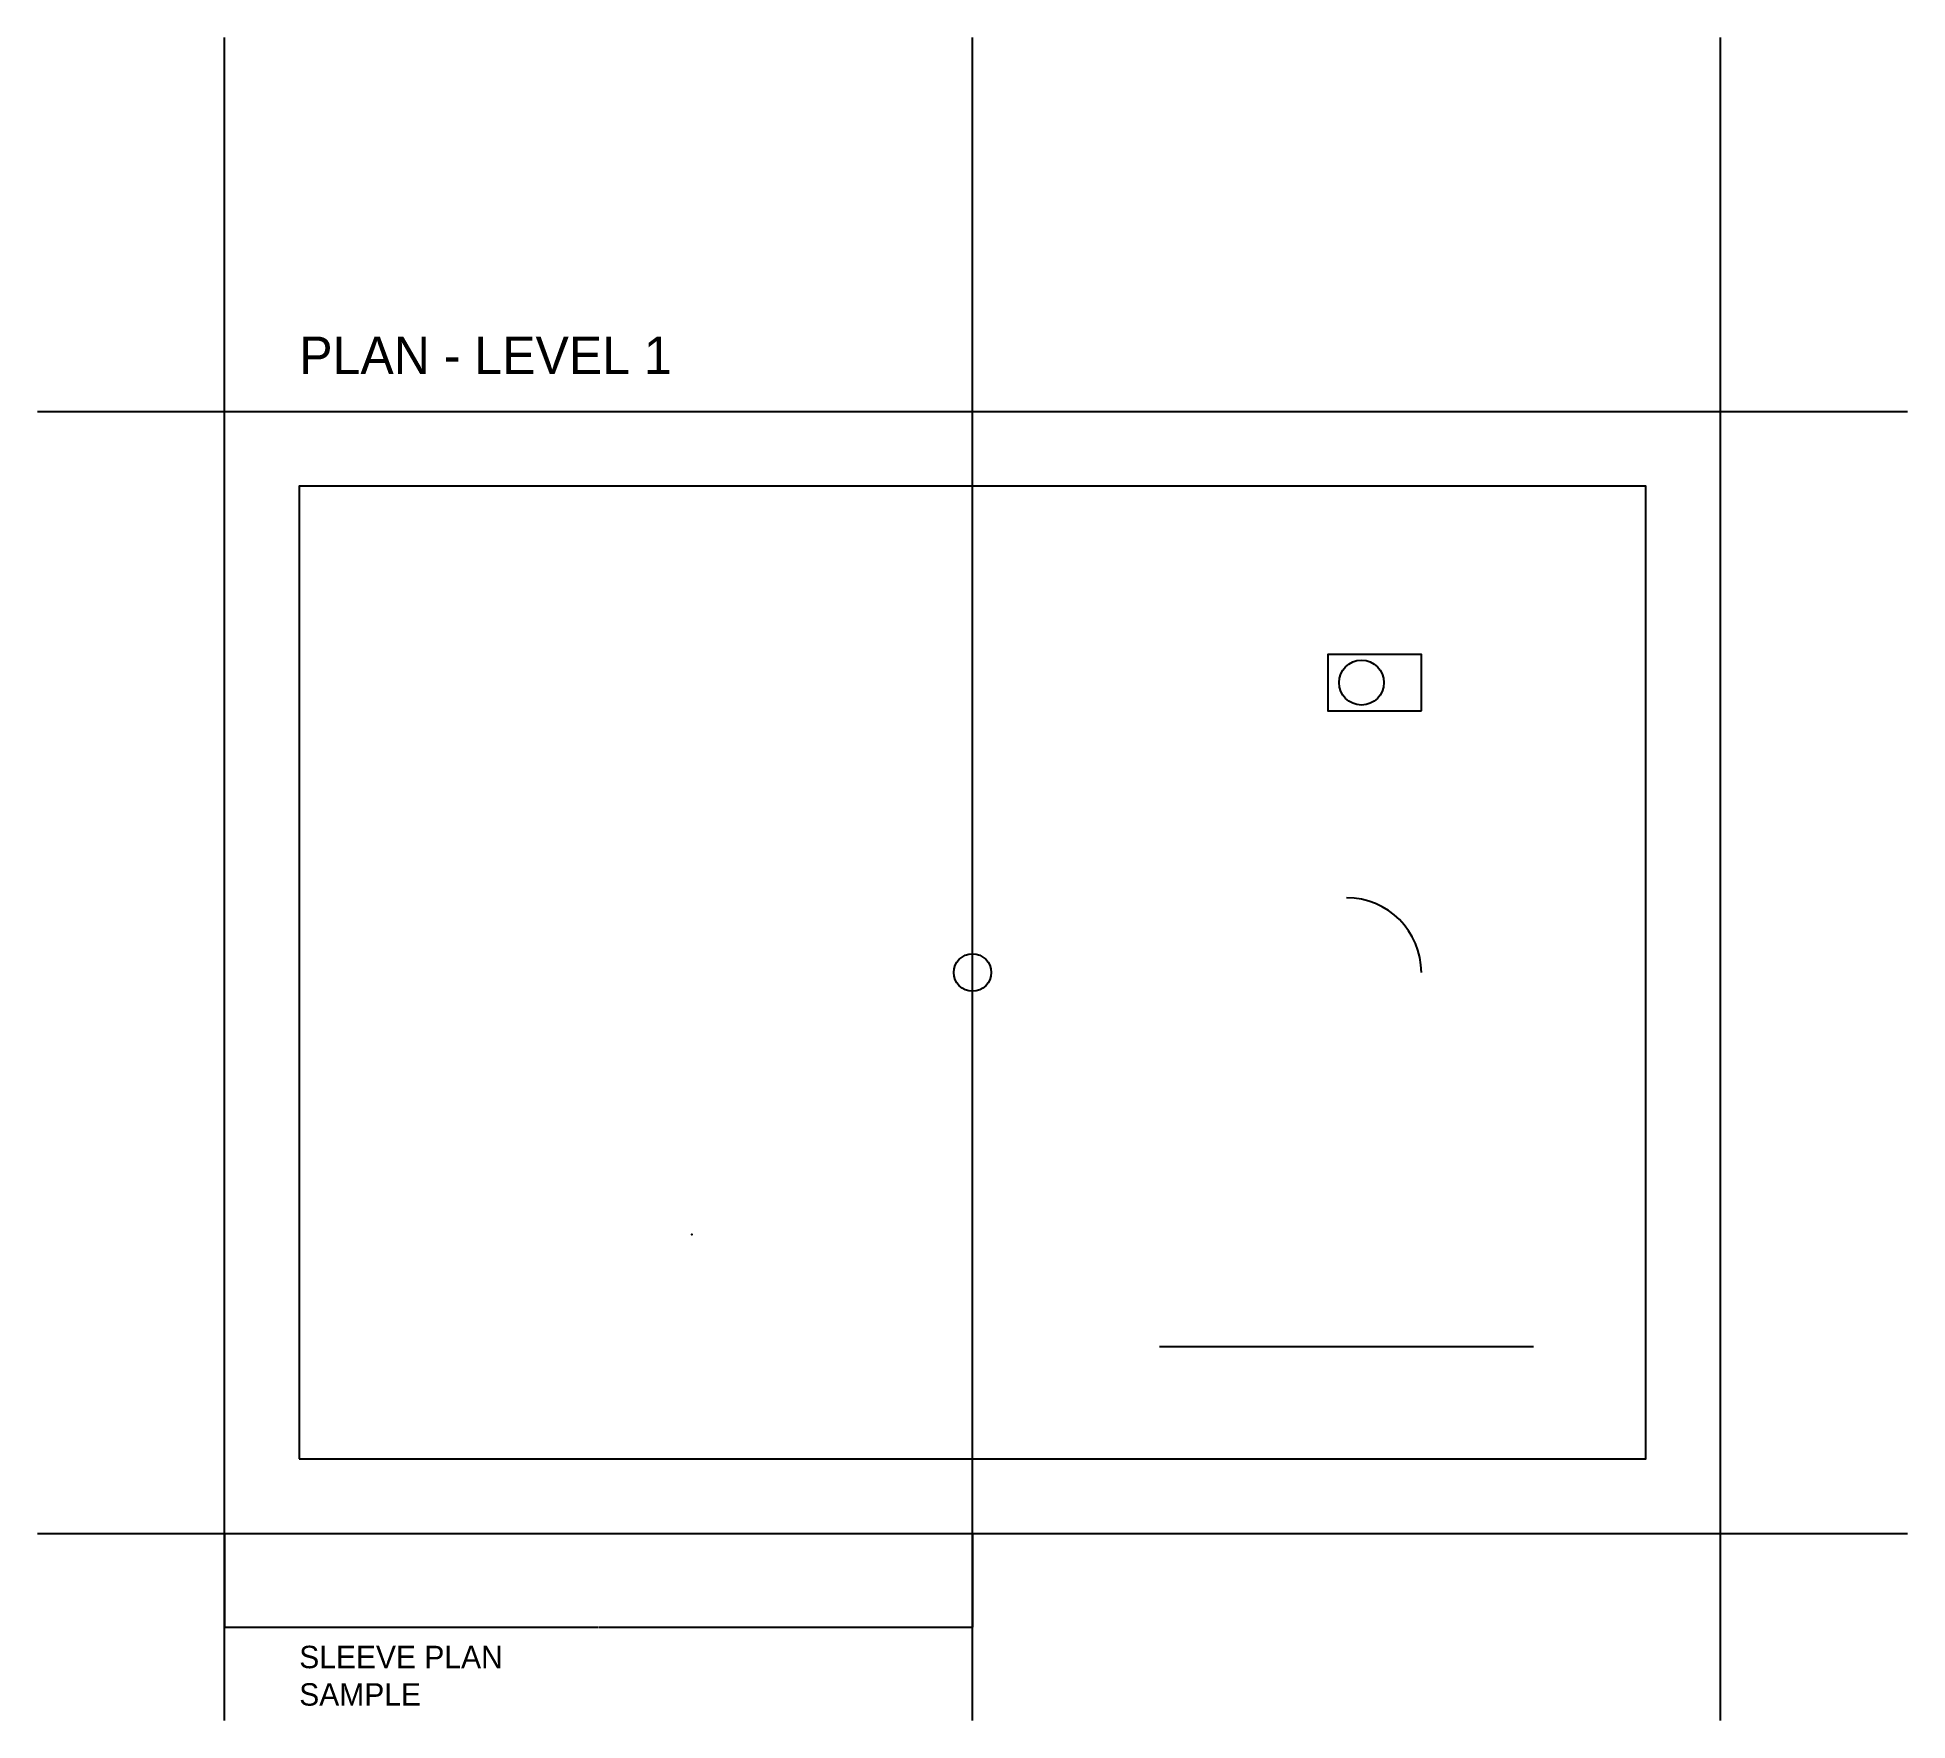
# Model space of a CAD drawing. Header units: millimetres. Extents: x -1524 to 13716, y -1524 to 12192.
import ezdxf

# ---------------------------------------------------------------- set-up
doc = ezdxf.new("R2010")
doc.units = ezdxf.units.MM
for name, color, linetype in [('COLUMNS', 5, 'Continuous'), ('DIMS', 2, 'Continuous'), ('FIXTURES', 6, 'Continuous'), ('GRID', 1, 'Continuous'), ('PIPE', 3, 'Continuous'), ('SLEEVE-PTS', 4, 'Continuous'), ('TEXT', 7, 'Continuous'), ('WALLS', 7, 'Continuous')]:
    doc.layers.add(name, color=color, linetype=linetype)
doc.dimstyles.get("Standard").update_dxf_attribs({"dimtxt": 2.5, "dimasz": 2.5, "dimexe": 1.25, "dimexo": 0.625, "dimtad": 1, "dimcen": 2.5, "dimazin": 3, "dimtfac": 1, "dimtmove": 0, "dimatfit": 3})

# ---------------------------------------------------------------- blocks, each defined once
blk = doc.blocks.new('WC')
blk.add_lwpolyline([(0, 0), (457.2, 0), (457.2, 762), (0, 762)], close=True)
blk.add_circle((228.6, 487.68), 182.88)
blk = doc.blocks.new('_CLOSEDFILLED')
at = {"color": 0, "linetype": 'BYBLOCK'}
blk.add_solid([(-1, 0), (0, 0), (-1, 0)], dxfattribs=at)
blk = doc.blocks.new('*D1')
for p, q in [((0, 0), (0, -762)), ((6096, 0), (6096, -762)), ((0.25, -762), (3046, -762)), ((3050, -762), (6095.75, -762))]:
    blk.add_line(p, q)
at = {"layer": 'Defpoints'}
for p in [(0, 0), (6096, 0), (0, -762)]:
    blk.add_point(p, dxfattribs=at)
at = {"layer": 'DIMS', "xscale": 0.25, "yscale": 0.25, "rotation": 180}
blk.add_blockref('_CLOSEDFILLED', (0, -762), dxfattribs=at)
at = {"layer": 'DIMS', "xscale": 0.25, "yscale": 0.25}
blk.add_blockref('_CLOSEDFILLED', (6096, -762), dxfattribs=at)
at = {"layer": 'DIMS', "insert": (3048, -762), "char_height": 1, "attachment_point": 5}
blk.add_mtext('6096', dxfattribs=at)

msp = doc.modelspace()

# ---------------------------------------------------------------- linework, layer by layer
at = {"layer": 'COLUMNS'}
msp.add_circle((6096, 4572), 152.4, dxfattribs=at)
at = {"layer": 'GRID'}
for p, q in [((0, -1524), (0, 12192)), ((6096, -1524), (6096, 12192)), ((12192, -1524), (12192, 12192)), ((-1524, 9144), (13716, 9144)), ((-1524, 0), (13716, 0))]:
    msp.add_line(p, q, dxfattribs=at)
at = {"layer": 'PIPE'}
msp.add_line((7620, 1524), (10668, 1524), dxfattribs=at)
msp.add_arc((9144, 4572), 609.6, 0, 90, dxfattribs=at)
at = {"layer": 'SLEEVE-PTS'}
msp.add_point((3810, 2438.4), dxfattribs=at)
at = {"layer": 'WALLS'}
msp.add_lwpolyline([(609.6, 609.6), (11582.4, 609.6), (11582.4, 8534.4), (609.6, 8534.4)], close=True, dxfattribs=at)

# ---------------------------------------------------------------- block references
at = {"layer": 'FIXTURES', "rotation": 90}
msp.add_blockref('WC', (9753.6, 6705.6), dxfattribs=at)

# ---------------------------------------------------------------- texts
at = {"layer": 'TEXT'}
msp.add_text('PLAN - LEVEL 1', height=304.8, dxfattribs=at).set_placement((609.6, 9448.8))
at = {"layer": 'TEXT', "insert": (609.6, -914.4), "char_height": 182.88, "attachment_point": 1}
msp.add_mtext('SLEEVE PLAN\\PSAMPLE', dxfattribs=at)

# ---------------------------------------------------------------- dimensions: what is measured, and where the dimension line sits
at = {"layer": 'DIMS'}
dim = msp.add_linear_dim(base=(0, -762), p1=(0, 0), p2=(6096, 0), dimstyle='Standard', dxfattribs=at)
dim.commit()
dim.dimension.update_dxf_attribs({"geometry": '*D1', "text_midpoint": (3048, -762)})

doc.saveas('drawing.dxf')
